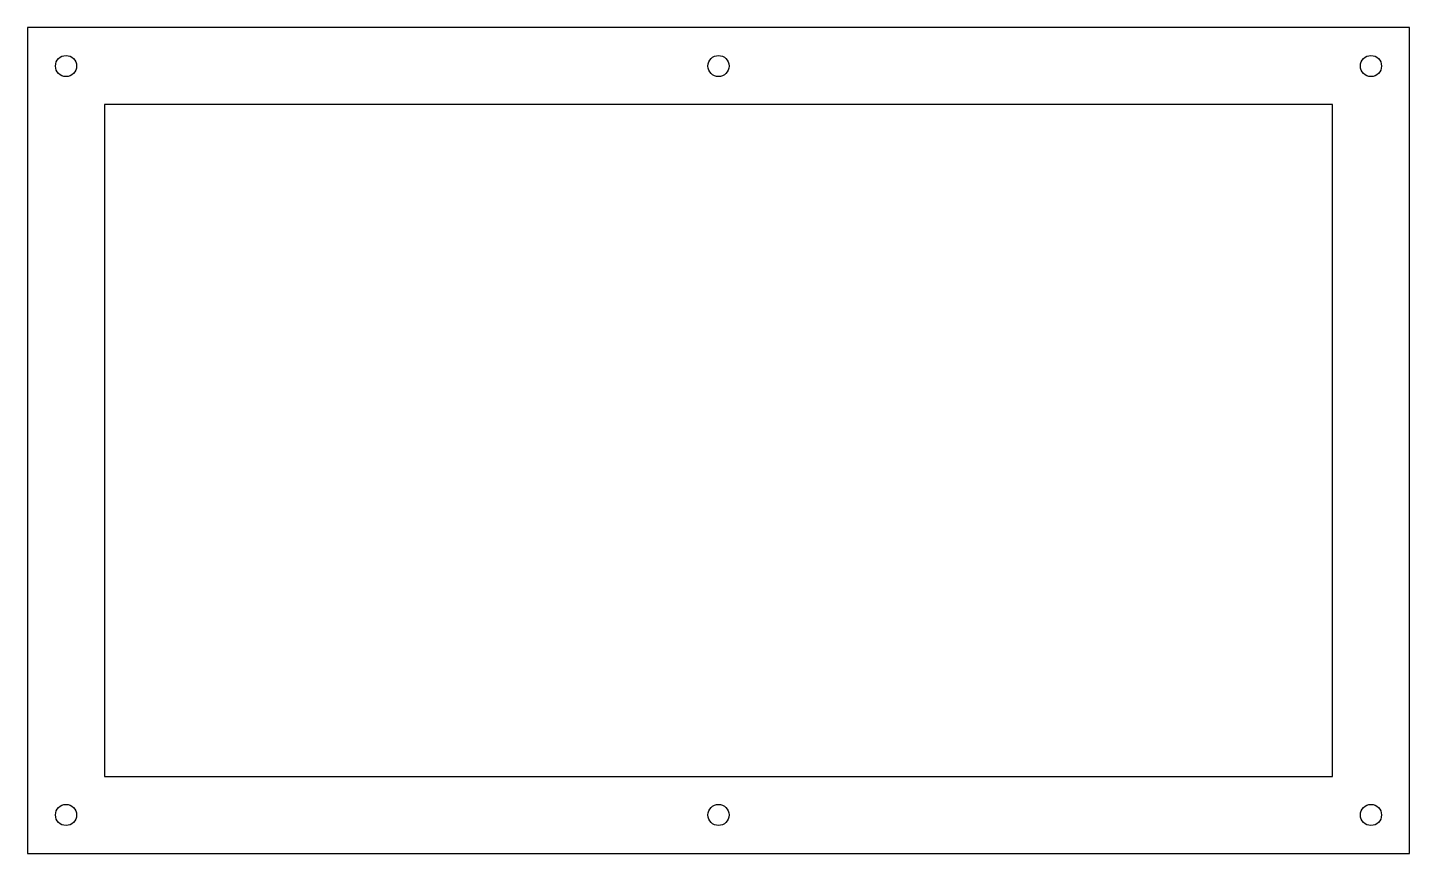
# Model space of a CAD drawing. Header units: millimetres. Extents: x 0 to 360, y 0 to 215.
import ezdxf

# ---------------------------------------------------------------- set-up
doc = ezdxf.new("R2010")
doc.units = ezdxf.units.MM
for name, color, linetype in [('CUT_HOLES', 7, 'Continuous'), ('CUT_INNER', 7, 'Continuous'), ('CUT_OUTER', 7, 'Continuous')]:
    doc.layers.add(name, color=color, linetype=linetype)

msp = doc.modelspace()

# ---------------------------------------------------------------- linework, layer by layer
at = {"layer": 'CUT_HOLES'}
for centre in [(10, 205), (180, 205), (350, 205), (10, 10), (180, 10), (350, 10)]:
    msp.add_circle(centre, 2.75, dxfattribs=at)
at = {"layer": 'CUT_INNER'}
msp.add_lwpolyline([(20, 20), (340, 20), (340, 195), (20, 195)], close=True, dxfattribs=at)
at = {"layer": 'CUT_OUTER'}
msp.add_lwpolyline([(0, 0), (360, 0), (360, 215), (0, 215)], close=True, dxfattribs=at)

doc.saveas('drawing.dxf')
